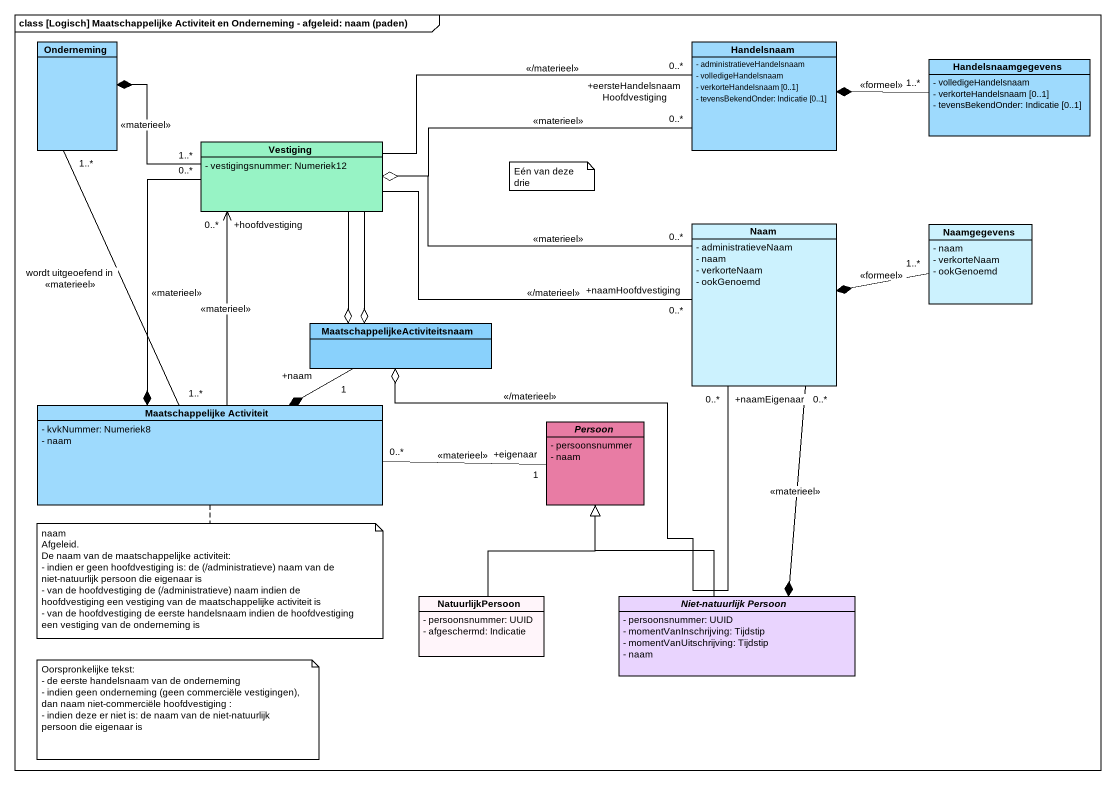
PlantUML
@startuml
mainframe class [Logisch] Maatschappelijke Activiteit en Onderneming - afgeleid: naam (paden)
hide circle
hide empty members
skinparam classAttributeIconSize 0
class Onderneming #9EDAFD
class Handelsnaam #9EDAFD {
  - administratieveHandelsnaam
  - volledigeHandelsnaam
  - verkorteHandelsnaam [0..1]
  - tevensBekendOnder: Indicatie [0..1]
}
class Handelsnaamgegevens #9EDAFD {
  - volledigeHandelsnaam
  - verkorteHandelsnaam [0..1]
  - tevensBekendOnder: Indicatie [0..1]
}
class Vestiging #97F3C5 {
  - vestigingsnummer: Numeriek12
}
class Naam #CCF2FE {
  - administratieveNaam
  - naam
  - verkorteNaam
  - ookGenoemd
}
class Naamgegevens #CCF2FE {
  - naam
  - verkorteNaam
  - ookGenoemd
}
class "MaatschappelijkeActiviteitsnaam" as MaatschappelijkeActiviteitsn #89D1FC
class "Maatschappelijke Activiteit" as Maatschappelijke_Activiteit #9EDAFD {
  - kvkNummer: Numeriek8
  - naam
}
abstract class Persoon #E87CA4 {
  - persoonsnummer
  - naam
}
class NatuurlijkPersoon #FFF5FA {
  - persoonsnummer: UUID
  - afgeschermd: Indicatie
}
abstract class "Niet-natuurlijk Persoon" as Niet_natuurlijk_Persoon #E9D4FE {
  - persoonsnummer: UUID
  - momentVanInschrijving: Tijdstip
  - momentVanUitschrijving: Tijdstip
  - naam
}
Handelsnaam "0..*" -left-o Vestiging : <<materieel>>
Handelsnaam "+eersteHandelsnaamHoofdvestiging\n0..*" --o MaatschappelijkeActiviteitsn : <</materieel>>
Handelsnaamgegevens "1..*" -left-* Handelsnaam : <<formeel>>
Vestiging "1..*" -left-* Onderneming : <<materieel>>
Vestiging "0..*" --* Maatschappelijke_Activiteit : <<materieel>>
Naam "0..*" -left-o Vestiging : <<materieel>>
Naam "+naamEigenaar\n0..*" -left-o MaatschappelijkeActiviteitsn : <</materieel>>
Naam "+naamHoofdvestiging\n0..*" -left-o MaatschappelijkeActiviteitsn : <</materieel>>
Naam "0..*" --* Niet_natuurlijk_Persoon : <<materieel>>
Naamgegevens "1..*" -left-* Naam : <<formeel>>
MaatschappelijkeActiviteitsn "+naam\n1" -left-* Maatschappelijke_Activiteit
Maatschappelijke_Activiteit "1..*" -up- "1..*" Onderneming : wordt uitgeoefend in\n<<materieel>>
Maatschappelijke_Activiteit -up-> "+hoofdvestiging\n0..*" Vestiging : <<materieel>>
Maatschappelijke_Activiteit "0..*" -right- "+eigenaar\n1" Persoon : <<materieel>>
NatuurlijkPersoon -up-|> Persoon
Niet_natuurlijk_Persoon -up-|> Persoon
note as N1
  Eén van deze drie
end note
note bottom of Maatschappelijke_Activiteit
  naam
  Afgeleid.
  De naam van de maatschappelijke activiteit:
  - indien er geen hoofdvestiging is: de (/administratieve) naam van de niet-natuurlijk persoon die eigenaar is
  - van de hoofdvestiging de (/administratieve) naam indien de hoofdvestiging een vestiging van de maatschappelijke activiteit is
  - van de hoofdvestiging de eerste handelsnaam indien de hoofdvestiging een vestiging van de onderneming is
end note
note as N3
  Oorspronkelijke tekst:
  - de eerste handelsnaam van de onderneming
  - indien geen onderneming (geen commerciële vestigingen), dan naam niet-commerciële hoofdvestiging :
  - indien deze er niet is: de naam van de niet-natuurlijk persoon die eigenaar is
end note
@enduml
